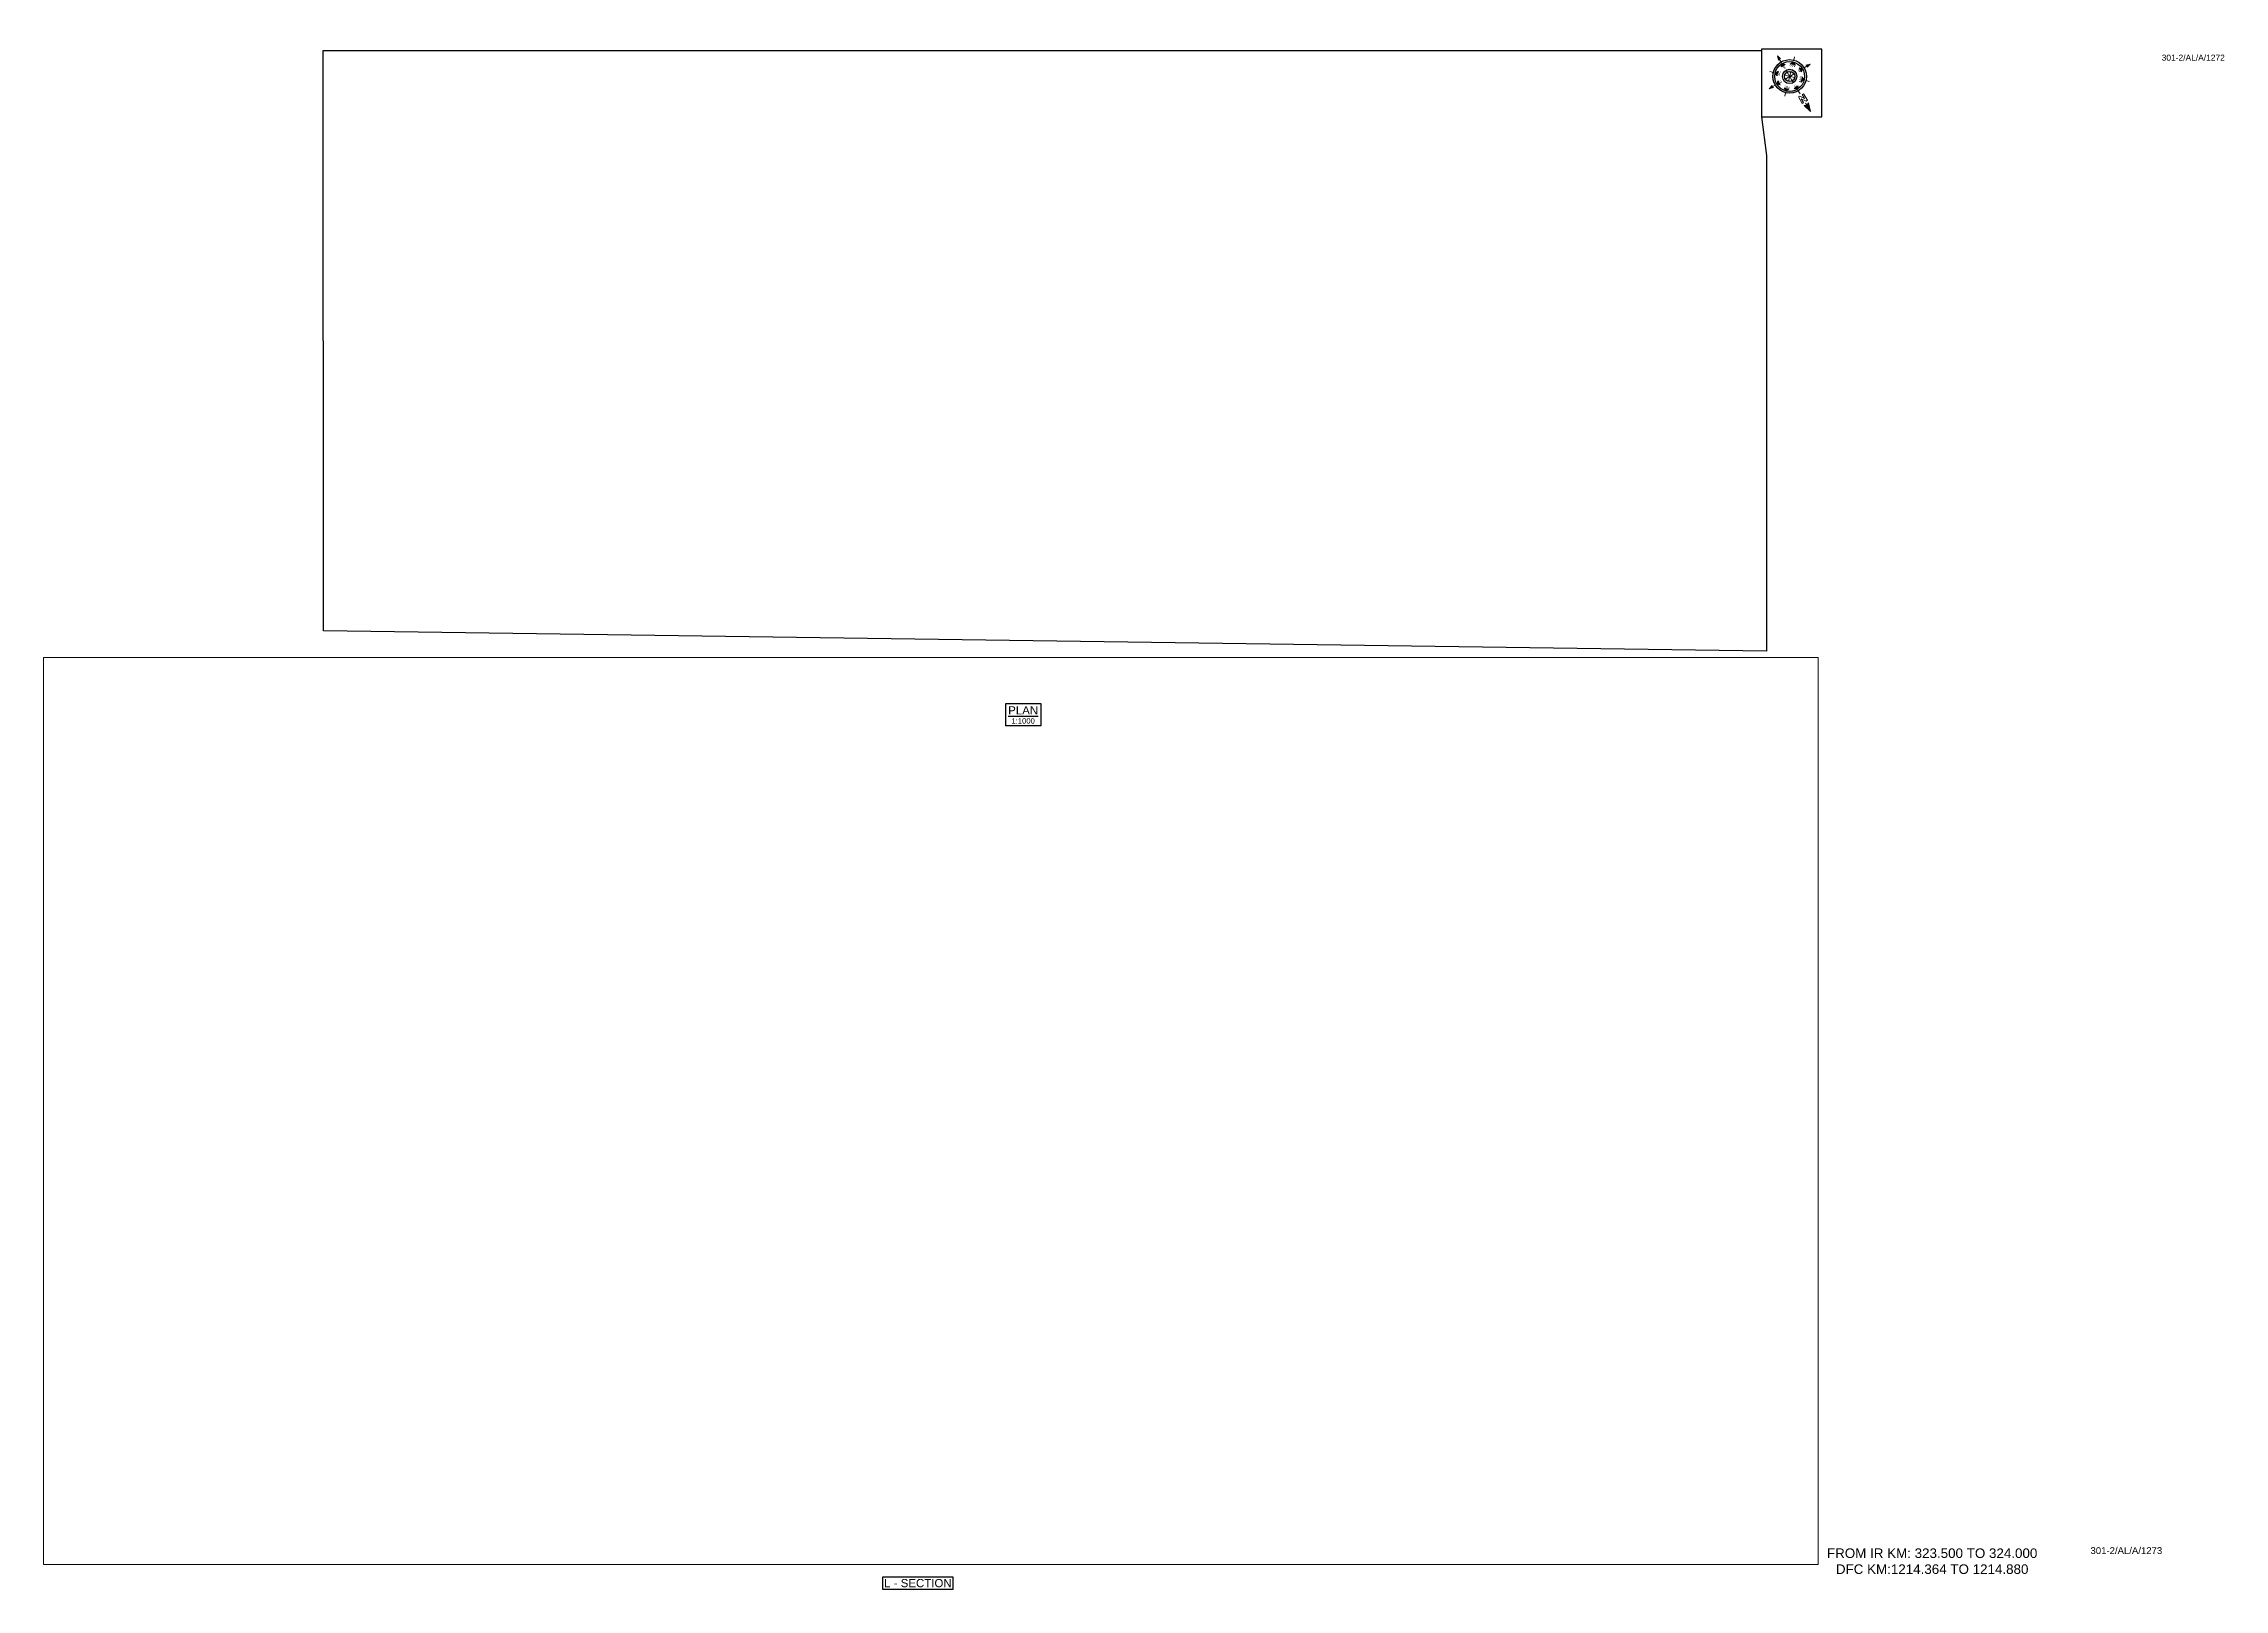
# Paper-space layout '1273' of a CAD drawing. Header units: metres. Extents: x 26 to 823, y 16 to 581.
import ezdxf
from ezdxf.enums import TextEntityAlignment as Align

# ---------------------------------------------------------------- set-up
doc = ezdxf.new("R2010")
doc.units = ezdxf.units.M
doc.header["$MEASUREMENT"] = 0
doc.layers.get('Defpoints').update_dxf_attribs({"color": 5})
doc.layers.add('title', color=7, linetype='Continuous')
doc.styles.get("Standard").update_dxf_attribs({"font": 'arial.ttf'})
doc.styles.add('Style-Arial', font='arial.ttf')

# ---------------------------------------------------------------- blocks, each defined once
blk = doc.blocks.new('N')
for points in [[(0, 8.41), (-0.49, 6.68), (0, 6.93)], [(0.49, 6.68), (0, 6.93), (0, 8.41)], [(-4.93, 0), (-4.07, 0.25), (-4.19, 0)], [(-4.07, -0.25), (-4.19, 0), (-4.93, 0)], [(-3.08, 0), (-2.59, 0.49), (-2.59, -0.49)], [(-2.18, 2.18), (-1.48, 2.18), (-2.18, 1.48)], [(0, 3.08), (0.49, 2.59), (-0.49, 2.59)], [(2.18, 2.18), (2.18, 1.48), (1.48, 2.18)], [(3.08, 0), (2.59, -0.49), (2.59, 0.49)], [(4.07, 0.25), (4.19, 0), (4.93, 0)], [(4.93, 0), (4.07, -0.25), (4.19, 0)], [(-2.18, -2.18), (-2.18, -1.48), (-1.48, -2.18)], [(0, -3.08), (-0.49, -2.59), (0.49, -2.59)], [(0, -4.93), (-0.25, -4.07), (0, -4.19)], [(0.25, -4.07), (0, -4.19), (0, -4.93)], [(2.18, -2.18), (1.48, -2.18), (2.18, -1.48)]]:
    blk.add_hatch(color=7).paths.add_polyline_path(points, flags=0)
h = blk.add_hatch(color=7)
h.paths.add_polyline_path([(0, -3.08), (0, -3.46, 1), (0, 3.46), (0, 3.08, -1)])
h.paths.add_polyline_path([(0, 1.05), (0, 1.48, 1), (0, -1.48), (0, -1.05, -1)])
at = {"color": 7, "linetype": 'ByBlock', "lineweight": 13}
for p, q in [((-0.61, 4.57), (-0.61, 6.12)), ((-0.61, 6.12), (-0.3, 6.12)), ((-0.3, 6.12), (0.32, 5.19)), ((0.32, 4.57), (-0.3, 5.5)), ((-0.3, 5.5), (-0.3, 4.57)), ((0.32, 5.19), (0.32, 6.12)), ((0.32, 6.12), (0.64, 6.12)), ((0.64, 6.12), (0.64, 4.57))]:
    blk.add_line(p, q, dxfattribs=at)
at = {"color": 7, "lineweight": 13}
for p, q in [((0, 6.41), (0, 7.28)), ((-3.46, 0), (-4.19, 0)), ((-2.45, 2.45), (-2.97, 2.97)), ((1.05, 0), (-1.05, 0)), ((-1.05, 0), (1.05, 0)), ((-0.74, 0.74), (0.74, -0.74)), ((0.74, 0.74), (-0.74, -0.74)), ((0.74, -0.74), (-0.74, 0.74)), ((-0.74, -0.74), (0.74, 0.74)), ((0, 3.46), (0, 4.19)), ((0, 3.46), (0, 3.08)), ((0, 1.05), (0, 1.48)), ((0, 1.05), (0, -1.05)), ((0, -1.05), (0, 1.05)), ((2.45, 2.45), (2.97, 2.97)), ((3.46, 0), (4.19, 0)), ((-2.45, -2.45), (-2.97, -2.97)), ((0, -1.05), (0, -1.48)), ((0, -3.46), (0, -3.08)), ((0, -3.46), (0, -4.19)), ((2.45, -2.45), (2.97, -2.97))]:
    blk.add_line(p, q, dxfattribs=at)
at = {"color": 7, "linetype": 'ByBlock', "lineweight": 13}
for points in [[(-0.3, 4.57), (-0.61, 4.57)], [(0.32, 4.57), (0.64, 4.57)]]:
    blk.add_lwpolyline(points, dxfattribs=at)
at = {"color": 7, "lineweight": 13}
for points in [[(0, 8.41), (-0.49, 6.68), (0, 6.93), (0, 6.93)], [(0.49, 6.68), (0, 6.93), (0, 8.41), (0, 8.41)], [(-4.93, 0), (-4.07, 0.25), (-4.19, 0), (-4.19, 0)], [(-4.07, -0.25), (-4.19, 0), (-4.93, 0), (-4.93, 0)], [(-3.08, 0), (-2.59, 0.49), (-2.59, -0.49), (-2.59, -0.49)], [(-2.18, 2.18), (-1.48, 2.18), (-2.18, 1.48), (-2.18, 1.48)], [(0, 3.08), (0.49, 2.59), (-0.49, 2.59), (-0.49, 2.59)], [(2.18, 2.18), (2.18, 1.48), (1.48, 2.18), (1.48, 2.18)], [(3.08, 0), (2.59, -0.49), (2.59, 0.49), (2.59, 0.49)], [(4.07, 0.25), (4.19, 0), (4.93, 0), (4.93, 0)], [(4.93, 0), (4.07, -0.25), (4.19, 0), (4.19, 0)], [(-2.18, -2.18), (-2.18, -1.48), (-1.48, -2.18), (-1.48, -2.18)], [(0, -3.08), (-0.49, -2.59), (0.49, -2.59), (0.49, -2.59)], [(0, -4.93), (-0.25, -4.07), (0, -4.19), (0, -4.19)], [(0.25, -4.07), (0, -4.19), (0, -4.93), (0, -4.93)], [(2.18, -2.18), (1.48, -2.18), (2.18, -1.48), (2.18, -1.48)]]:
    blk.add_lwpolyline(points, close=True, dxfattribs=at)
at = {"color": 7}
for radius in [3.46, 3.08, 1.48, 1.05]:
    blk.add_circle((0, 0), radius, dxfattribs=at)
for s, rotation, p in [('W', 90, (-2.1, 0)), ('NW', 45, (-1.48, 1.48)), ('NE', 315, (1.48, 1.48)), ('E', 270, (1.97, 0)), ('SW', 135, (-1.48, -1.48)), ('SE', 225, (1.48, -1.48))]:
    blk.add_text(s, height=0.6, rotation=rotation, dxfattribs=at).set_placement(p, align=Align.CENTER)
for s, p in [('N', (0, 2.1)), ('S', (0, -2.47))]:
    blk.add_text(s, height=0.6, dxfattribs=at).set_placement(p, align=Align.CENTER)

psp = doc.layouts.new('1273')

# ---------------------------------------------------------------- linework, layer by layer
for points in [[(676, 579), (653.96, 579), (653.96, 554.19), (676, 554.19)], [(332.72, 15.83), (332.72, 20.43), (358.25, 20.43), (358.25, 15.83)]]:
    psp.add_lwpolyline(points, close=True)
at = {"layer": 'Defpoints'}
psp.add_lwpolyline([(128.06, 578.49), (653.96, 578.49), (653.96, 554.19), (655.75, 540.09), (655.73, 358.84), (128.16, 366.28)], close=True, dxfattribs=at)
at = {"layer": 'title', "color": 7, "linetype": 'Continuous', "lineweight": -3}
psp.add_lwpolyline([(377.59, 339.67), (390.48, 339.67), (390.48, 331.52), (377.59, 331.52)], close=True, dxfattribs=at)

# ---------------------------------------------------------------- block references
at = {"xscale": 1.77154152297335, "yscale": 1.77154152297335, "zscale": 1.77154152297335, "rotation": 211.0343912723542}
psp.add_blockref('N', (664.2, 569), dxfattribs=at)

# ---------------------------------------------------------------- texts
at = {"style": 'Style-Arial'}
for s, height, p in [('301-2/AL/A/1272', 2.2, (800.22, 574.76)), ('301-2/AL/A/1273', 2.5, (774.19, 28.76))]:
    psp.add_text(s, height=height, dxfattribs=at).set_placement(p)
at = {"insert": (668.57, 30.81), "char_height": 3.5, "attachment_point": 1, "style": 'Style-Arial'}
psp.add_mtext_dynamic_manual_height_columns('\\pxqc;{\\C7;FROM IR KM: 323.500 TO 324.000\\P\\C1;DFC KM:1214.364 TO 1214.880 }', width=95.4615, gutter_width=17.5, heights=[0], dxfattribs=at)
at = {"layer": 'title', "color": 7, "linetype": 'Continuous', "lineweight": -3, "style": 'Style-Arial'}
for s, height, p in [('%%UPLAN', 3, (383.98, 337.23)), ('1:1000', 2, (383.98, 333.36))]:
    psp.add_text(s, height=height, dxfattribs=at).set_placement(p, align=Align.MIDDLE)
at = {"layer": 'title', "style": 'Style-Arial'}
psp.add_text('L - SECTION', height=3, rotation=0.00006, dxfattribs=at).set_placement((345.5, 18.13), align=Align.MIDDLE_CENTER)

# ---------------------------------------------------------------- viewports
at = {"layer": 'Defpoints', "view_twist_angle": 211.03439127}
vp = psp.add_viewport(center=(391.91, 468.67), size=(527.69, 219.6484), view_center_point=(1213646.69, -3229819.63), view_height=219.6484, dxfattribs=at)
vp.dxf.flags = 0x10000  # cut along an outline
vp.dxf.clipping_boundary_handle = psp.add_lwpolyline([(128.06, 578.49), (653.96, 578.49), (653.96, 554.19), (655.75, 540.09), (655.73, 358.84), (128.16, 366.28)], format="xyb", close=True, dxfattribs={"invisible": 1}).dxf.handle
at = {"layer": 'Defpoints'}
psp.add_viewport(center=(350.24, 190.72), size=(648.73, 331.6734), view_center_point=(9215.48, -2068.56), view_height=331.6734, status=3, dxfattribs=at)

doc.saveas('drawing.dxf')
